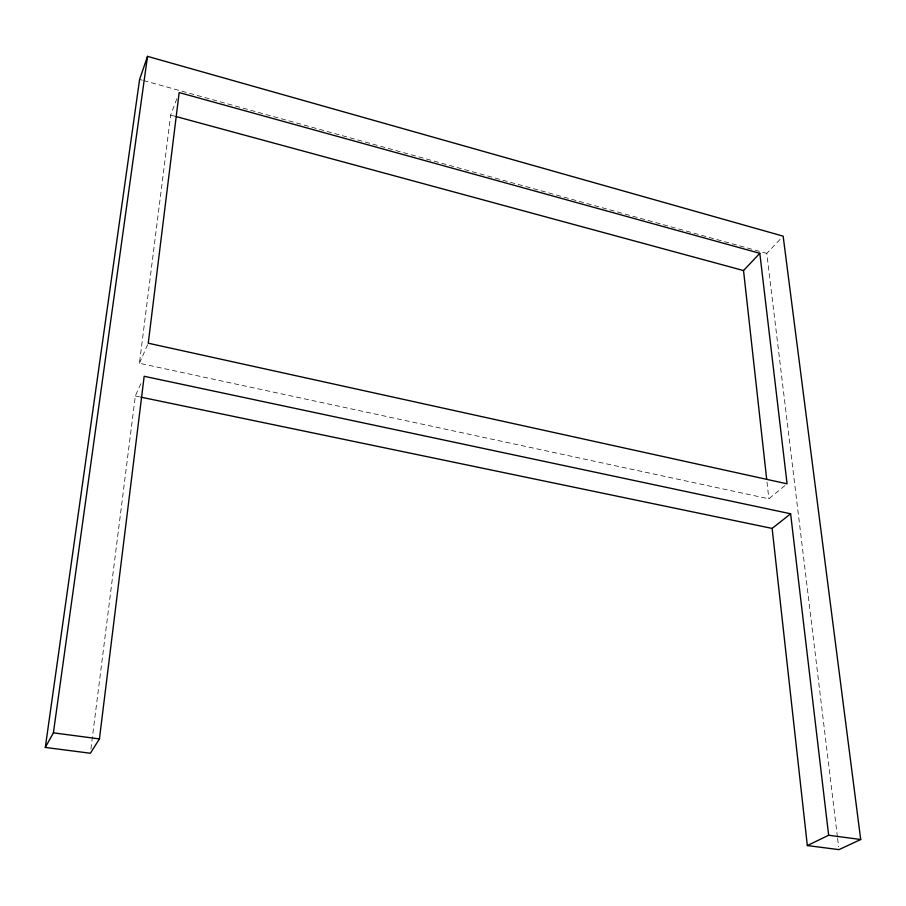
<?xml version="1.0" encoding="UTF-8"?>
<svg xmlns="http://www.w3.org/2000/svg" width="906" height="906" viewBox="0 0 906 906"><rect width="100%" height="100%" fill="white"/><g stroke="black" fill="none" stroke-linecap="round" stroke-linejoin="round"><path stroke-width="0.68" stroke-dasharray="4.53 3.4" d="M90.917 749.036L135.334 395.979L141.404 382.445M784.936 485.582L768.854 498.81L139.445 363.283L170.668 115.085L176.806 98.811M139.445 363.283L148.244 343.204M837.427 837.008L766.77 253.374L781.221 238.176M135.334 395.979L139.479 396.839M170.668 115.085L174.756 116.195M139.603 79.456L142.333 80.204M143.692 80.589L766.77 253.374M837.597 838.412L838.616 846.827M766.997 482.003L768.854 498.81"/><path stroke-width="1.36" d="M807.325 845.558L838.956 849.635L860.7 839.5L783.146 236.149L147.519 56.365L139.603 79.456L45.3 747.439L90.385 753.248L99.434 738.922L144.167 376.284L790.621 513.781L828.65 835.264L807.325 845.558L772.139 528.425L790.621 513.781M45.3 747.439L53.397 732.841L147.519 56.365M766.68 479.206L743.532 270.554L759.817 253.306L179.161 92.559L148.244 343.204L787.076 483.827L759.817 253.306M53.397 732.841L99.434 738.922M828.65 835.264L860.7 839.5M140.872 397.134L772.139 528.425M176.115 116.568L743.532 270.554"/></g></svg>
